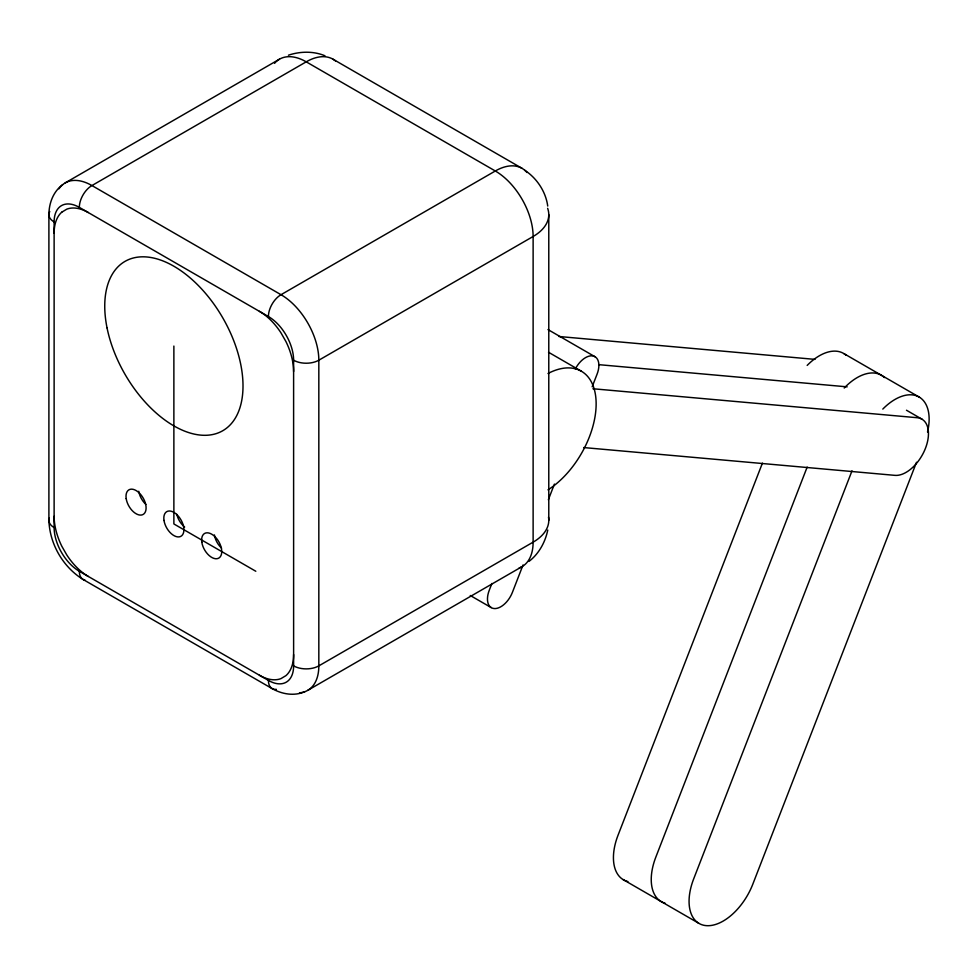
<?xml version="1.0" encoding="UTF-8"?>
<svg xmlns="http://www.w3.org/2000/svg" width="978" height="978" viewBox="0 0 978 978"><rect width="100%" height="100%" fill="white"/><g stroke="black" fill="none" stroke-linecap="round" stroke-linejoin="round"><path stroke-width="1.47" d="M548.78 520.32L548.78 214.659M547.766 530.052C545.272 542.154 538.89 553.854 528.964 561.421M491.91 583.463L489.257 590.284A18.912 10.917 -60 0 0 494.147 608.548A18.912 10.917 -60 0 0 512.411 592.35L523.047 564.954M548.352 499.734L554.416 484.086M592.167 386.811L597.093 374.109A18.912 10.917 -60 0 0 593.23 356.016A18.912 10.917 -60 0 0 575.345 368.926M762.412 463.144L617.962 835.432A48.289 27.873 -60 0 0 627.913 881.545M807.168 467.081L655.773 857.266A48.289 27.873 -60 0 0 665.187 903.244M852.009 470.821L693.598 879.1A48.289 27.873 -60 0 0 706.128 925.628A48.289 27.873 -60 0 0 752.73 884.381L916.508 462.264M62.58 184.744C53.191 191.664 48.961 203.302 48.9 214.659L48.9 520.32C49.682 543.988 62.91 566.91 83.02 579.428L272.104 688.585C281.957 694.209 294.158 696.373 304.855 691.703M61.773 212.189L66.773 209.17A47.714 27.543 60 0 1 88.338 212.556M65.196 182.898L279.488 59.181M307.752 690.346L522.044 566.629M288.424 55.196C300.148 51.296 313.473 50.978 324.989 55.783M558.988 336.505L814.992 359.378M598.634 364.647L847.168 386.848M592.912 388.743L917.291 417.728A31.626 18.264 -60 0 1 925.469 448.266A31.626 18.264 -60 0 1 894.919 475.357L583.646 447.557M843.916 353.62L919.54 397.288M332.96 59.181L522.044 168.338M906.472 410.234L922.181 419.305M547.973 329.574L595.125 356.799M548.499 352.251L581.372 371.237M54.12 527.594L54.12 221.933A35.636 20.575 60 0 1 79.328 207.385L268.412 316.542A35.636 20.575 60 0 1 293.608 360.21L293.62 665.871A35.636 20.575 60 0 1 268.412 680.419L79.328 571.262A35.636 20.575 60 0 1 54.132 527.594A17.824 10.293 0 0 1 49.279 518.206M470.271 595.504L491.225 607.595M255.808 571.262L173.876 523.951L173.876 346.053M623.035 879.54L698.659 923.208M524.66 170.184C536.836 178.216 545.748 191.541 547.729 206.052M807.168 365.417A48.289 27.873 -60 0 1 846.117 355.259M882.804 409.085A48.289 27.873 -60 0 1 918.44 396.665A48.289 27.873 -60 0 1 927.523 432.056M844.21 388.046A48.289 27.873 -60 0 1 884.454 377.569M547.986 373.51A71.308 41.174 -60 0 1 596.14 403.877A71.308 41.174 -60 0 1 547.986 489.844M88.338 576.482A47.714 27.543 60 0 1 66.785 554.954L61.773 546.176A50.233 28.998 60 0 1 54.132 516.286M259.402 675.248A47.714 27.543 60 0 0 280.967 678.61L285.967 675.615A50.233 28.998 60 0 0 293.608 654.539M293.608 371.518A50.233 28.998 60 0 0 285.979 341.628L280.967 332.838A47.714 27.543 60 0 0 259.402 311.322M54.132 233.265A50.233 28.998 60 0 1 61.761 212.177M221.529 548.071A14.218 8.203 60 0 1 214.414 534.917M184.646 527.032A14.218 8.203 60 0 1 176.81 514.294M145.893 504.404A14.218 8.203 60 0 1 138.778 491.249M519.135 567.986A53.484 30.88 60 0 0 533.12 542.154A53.484 30.88 0 0 0 548.499 517.13M547.643 208.326A53.484 30.88 0 0 1 533.12 236.493L533.12 542.154L318.828 665.871A53.484 30.88 60 0 1 299.512 692.803M526.959 172.495A53.484 30.88 -60 0 0 495.308 170.991L306.224 61.834A53.484 30.88 60 0 0 274.573 63.325M335.588 61.027A53.484 30.88 -60 0 0 306.224 61.834L91.932 185.551A53.484 30.88 60 0 0 58.949 188.815M293.62 665.871A17.824 10.293 0 0 0 318.828 665.871L318.828 360.21A53.484 30.88 60 0 0 281.016 294.708L91.932 185.551A17.824 10.293 -60 0 0 79.328 207.385M293.62 360.21A17.824 10.293 0 0 0 318.828 360.21L533.12 236.493A53.484 30.88 60 0 0 495.308 170.991L281.016 294.708A17.824 10.293 -60 0 0 268.412 316.542M54.12 221.933A17.824 10.293 0 0 1 49.744 211.541M276.371 689.356A17.824 10.293 -60 0 1 268.412 680.419M85.037 580.15A17.824 10.293 -60 0 1 79.328 571.262M201.823 542.289A14.218 8.203 60 0 0 218.265 558.365A14.218 8.203 60 0 0 214.977 536.714A14.218 8.203 60 0 0 201.823 542.289M107.042 327.874A97.763 56.443 60 0 0 222.593 430.821A97.763 56.443 60 0 0 191.981 279.476A97.763 56.443 60 0 0 107.042 327.874M163.998 520.455A14.218 8.203 60 0 0 180.453 536.531A14.218 8.203 60 0 0 177.152 514.893A14.218 8.203 60 0 0 163.998 520.455M126.186 498.621A14.218 8.203 60 0 0 142.641 514.697A14.218 8.203 60 0 0 139.341 493.059A14.218 8.203 60 0 0 126.186 498.621"/></g></svg>
